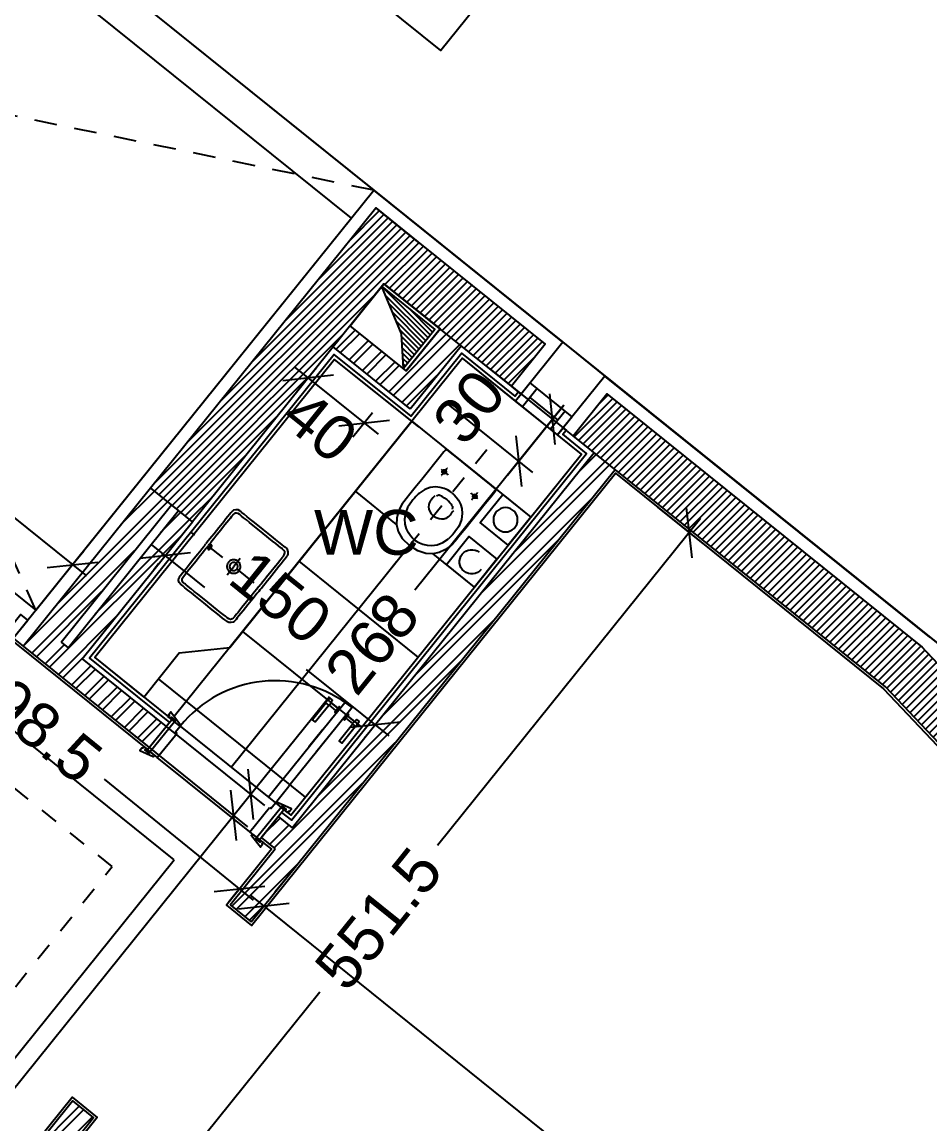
# Model space of a CAD drawing. Extents: x -1.7 to 46.3, y -159.8 to -77.2.
# Drawn here: x 28.81 to 33.86, y -98.04 to -91.91 of the extents above; entities that cross this region are included whole.
import ezdxf

# ---------------------------------------------------------------- set-up
doc = ezdxf.new("R2010")
doc.units = 0
doc.header["$MEASUREMENT"] = 0
doc.header["$PDMODE"] = 35
doc.header["$PDSIZE"] = 0.3
for name, pattern in [('9-48-Xref plan$0$HIDDEN2', [0.1875, 0.125, -0.0625]), ('CENTER', [2, 1.25, -0.25, 0.25, -0.25]), ('DASHDOTX2', [50.8, 25.4, -12.7, 0, -12.7]), ('HIDDEN2', [0.1875, 0.125, -0.0625])]:
    doc.linetypes.add(name, pattern=pattern)
doc.layers.get('0').update_dxf_attribs({"linetype": 'CONTINUOUS'})
doc.layers.get('DEFPOINTS').update_dxf_attribs({"linetype": 'CONTINUOUS'})
for name, color, linetype in [('60%', 7, 'CONTINUOUS'), ('9-48-Xref plan$0$A-PROJ1H', 8, '9-48-Xref plan$0$HIDDEN2'), ('9-48-Xref plan$0$A-PROJECTION', 8, 'CONTINUOUS'), ('9-48-Xref plan$0$a-revetement', 1, 'CONTINUOUS'), ('A-ALU', 9, 'CONTINUOUS'), ('A-AREAS', 6, 'CONTINUOUS'), ('A-AXIS-SANITARY', 10, 'DASHDOTX2'), ('a-dim', 3, 'CONTINUOUS'), ('A-DOORS', 1, 'CONTINUOUS'), ('A-FC-HIDDEN', 8, 'HIDDEN2'), ('A-FLOR-PFIX', 61, 'CONTINUOUS'), ('A-HATCH-CONC', 8, 'CONTINUOUS'), ('A-HATCH-WALL', 8, 'CONTINUOUS'), ('A-MECHANICAL', 8, 'CONTINUOUS'), ('A-NOMENCLATURE', 3, 'CONTINUOUS'), ('A-PLASTER', 8, 'CONTINUOUS'), ('A-PROJ-TIL-BATH', 8, 'CONTINUOUS'), ('A-PROJECTION', 9, 'CONTINUOUS'), ('a-revetement', 1, 'CONTINUOUS'), ('A-SANIT', 95, 'CONTINUOUS'), ('A-SECT-TILE', 12, 'CONTINUOUS'), ('a-shaft', 251, 'CONTINUOUS'), ('A-TILES', 137, 'CONTINUOUS'), ('A-WALL', 4, 'CONTINUOUS'), ('Parcelle$0$N-PLOT', 5, 'CONTINUOUS'), ('S-2ND-3RD-4-5-6TH$0$A-SHAFT 2-3-4-5-6', 8, 'CONTINUOUS'), ('S-2ND-3RD-4-5-6TH$0$A-STR 2-3-4-5-6', 2, 'CONTINUOUS'), ('S-2ND-3RD-4-5-6TH$0$RM-P-CLMNS-C-CONTOUR', 6, 'CONTINUOUS')]:
    doc.layers.add(name, color=color, linetype=linetype)
doc.styles.add('A100-STEXT', font='ARIAL.TTF', dxfattribs={"height": 0.25})
doc.dimstyles.new('A100-DIM', dxfattribs={"dimtxt": 0.25, "dimasz": 0.2, "dimexe": 0.1, "dimexo": 0.3, "dimgap": 0.1, "dimtad": 1, "dimlfac": 100, "dimrnd": 0.5, "dimdsep": 46, "dimtxsty": 'A100-STEXT', "dimblk1": 'OBLIQUE', "dimblk2": 'OBLIQUE', "dimsah": 1, "dimcen": -0.05, "dimdle": 0.1, "dimclrd": 15, "dimclre": 15, "dimclrt": 256, "dimadec": 0, "dimazin": 0, "dimtfac": 0.28, "dimtix": 1, "dimtmove": 2, "dimatfit": 3, "dimldrblk": 'OBLIQUE', "dimfxl": 0, "dimtolj": 1, "dimarcsym": 0})
doc.dimstyles.new('dim-law', dxfattribs={"dimtxt": 0.25, "dimasz": 0.2, "dimexe": 0.1, "dimexo": 0.3, "dimgap": 0.1, "dimtad": 1, "dimlfac": 100, "dimdsep": 46, "dimtxsty": 'A100-STEXT', "dimblk1": 'OBLIQUE', "dimblk2": 'OBLIQUE', "dimsah": 1, "dimcen": -0.05, "dimdle": 0.1, "dimclrd": 15, "dimclre": 15, "dimclrt": 256, "dimadec": 0, "dimazin": 0, "dimtfac": 0.28, "dimtix": 1, "dimtmove": 2, "dimatfit": 3, "dimldrblk": 'OBLIQUE', "dimfxl": 0, "dimtolj": 1, "dimarcsym": 0})
pattern_1 = [(45, (8e-11, -138.735676), (-0.022097087, 0.022097087), [])]
pattern_2 = [(45, (-4e-09, -138.73489), (-0.06629126, 0.06629126), []), (45, (0.04419, -138.73489), (-0.06629126, 0.06629126), [])]

# ---------------------------------------------------------------- blocks, each defined once
blk = doc.blocks.new('_OBLIQUE')
at = {"color": 0, "linetype": 'ByBlock'}
blk.add_line((-0.5, -0.5), (0.5, 0.5), dxfattribs=at)
blk = doc.blocks.new('*D133')
at = {"layer": 'a-dim', "color": 15, "lineweight": -2}
for p, q in [((32.3457, -94.605), (32.6002, -94.8097)), ((32.585, -94.6691), (31.1218, -96.4885)), ((29.0034, -99.1226), (30.4666, -97.3033)), ((28.9713, -98.9685), (29.144, -99.1074))]:
    blk.add_line(p, q, dxfattribs=at)
at = {"layer": 'DEFPOINTS', "color": 0}
for p in [(32.1119, -94.417), (28.7375, -98.7805), (29.0661, -99.0447)]:
    blk.add_point(p, dxfattribs=at)
at = {"layer": 'a-dim', "color": 15, "lineweight": -2, "xscale": 0.2, "yscale": 0.2, "zscale": 0.2}
for p, rotation in [((32.5223, -94.7471), 51.19370936682564), ((29.0661, -99.0447), 231.1937093668257)]:
    blk.add_blockref('_OBLIQUE', p, dxfattribs=dict(at, rotation=rotation))
at = {"layer": 'a-dim', "insert": (30.7942, -96.8959), "char_height": 0.25, "attachment_point": 5, "rotation": 51.19371, "style": 'A100-STEXT'}
blk.add_mtext('\\A1;551.5', dxfattribs=at)
blk = doc.blocks.new('*D134')
at = {"layer": 'a-dim', "color": 15, "lineweight": -2}
for p, q in [((29.4009, -95.8492), (30.0654, -96.3836)), ((27.1987, -99.7886), (30.0501, -96.243)), ((27.2593, -99.7091), (27.1834, -99.648))]:
    blk.add_line(p, q, dxfattribs=at)
at = {"layer": 'DEFPOINTS', "color": 0}
for p in [(29.1672, -95.6612), (29.9874, -96.3209), (27.4931, -99.8971)]:
    blk.add_point(p, dxfattribs=at)
at = {"layer": 'a-dim', "color": 15, "lineweight": -2, "xscale": 0.2, "yscale": 0.2, "zscale": 0.2}
for p, rotation in [((29.9874, -96.3209), 51.19370936703881), ((27.2613, -99.7107), 231.1937093670388)]:
    blk.add_blockref('_OBLIQUE', p, dxfattribs=dict(at, rotation=rotation))
at = {"layer": 'a-dim', "insert": (28.4469, -97.8731), "char_height": 0.25, "attachment_point": 5, "rotation": 51.19371, "style": 'A100-STEXT'}
blk.add_mtext('\\A1;435', dxfattribs=at)
blk = doc.blocks.new('*D135')
at = {"layer": 'a-dim', "color": 15, "lineweight": -2}
for p, q in [((31.4862, -93.8946), (31.8389, -94.1782)), ((31.8236, -94.0376), (30.9949, -95.0682)), ((30.0188, -96.2819), (30.5204, -95.6582)), ((29.6118, -95.8263), (30.1594, -96.2667))]:
    blk.add_line(p, q, dxfattribs=at)
at = {"layer": 'DEFPOINTS', "color": 0}
for p in [(31.2524, -93.7066), (31.761, -94.1156), (29.3781, -95.6383)]:
    blk.add_point(p, dxfattribs=at)
at = {"layer": 'a-dim', "color": 15, "lineweight": -2, "xscale": 0.2, "yscale": 0.2, "zscale": 0.2}
for p, rotation in [((31.761, -94.1156), 51.19370936703881), ((30.0814, -96.204), 231.1937093670388)]:
    blk.add_blockref('_OBLIQUE', p, dxfattribs=dict(at, rotation=rotation))
at = {"layer": 'a-dim', "insert": (30.7576, -95.3632), "char_height": 0.25, "attachment_point": 5, "rotation": 51.19371, "style": 'A100-STEXT'}
blk.add_mtext('\\A1;268', dxfattribs=at)
blk = doc.blocks.new('*D136')
at = {"layer": 'a-dim', "color": 15, "lineweight": -2}
for p, q in [((31.4122, -93.835), (31.8389, -94.1782)), ((31.1813, -94.0343), (31.6509, -94.412)), ((31.5103, -94.4273), (31.8236, -94.0376))]:
    blk.add_line(p, q, dxfattribs=at)
at = {"layer": 'DEFPOINTS', "color": 0}
for p in [(31.1784, -93.647), (30.9475, -93.8463), (31.761, -94.1156)]:
    blk.add_point(p, dxfattribs=at)
at = {"layer": 'a-dim', "color": 15, "lineweight": -2, "xscale": 0.2, "yscale": 0.2, "zscale": 0.2}
for p, rotation in [((31.761, -94.1156), 51.19370936703881), ((31.573, -94.3493), 231.1937093670388)]:
    blk.add_blockref('_OBLIQUE', p, dxfattribs=dict(at, rotation=rotation))
at = {"layer": 'a-dim', "insert": (31.2977, -94.047), "char_height": 0.25, "attachment_point": 5, "rotation": 51.19371, "style": 'A100-STEXT'}
blk.add_mtext('\\A1;30', dxfattribs=at)
blk = doc.blocks.new('*D137')
at = {"layer": 'a-dim', "color": 15, "lineweight": -2}
for p, q in [((29.5287, -94.8127), (29.8262, -95.052)), ((29.5704, -94.9204), (29.544, -94.9533)), ((30.8535, -95.8781), (30.3935, -95.5082)), ((30.7393, -95.8605), (30.7129, -95.8934))]:
    blk.add_line(p, q, dxfattribs=at)
at = {"layer": 'DEFPOINTS', "color": 0}
for p in [(29.7584, -94.6866), (30.9273, -95.6267), (30.7755, -95.8154)]:
    blk.add_point(p, dxfattribs=at)
at = {"layer": 'a-dim', "color": 15, "lineweight": -2, "xscale": 0.2, "yscale": 0.2, "zscale": 0.2}
for p, rotation in [((29.6066, -94.8754), 141.1937093668254), ((30.7755, -95.8154), 321.1937093668254)]:
    blk.add_blockref('_OBLIQUE', p, dxfattribs=dict(at, rotation=rotation))
at = {"layer": 'a-dim', "insert": (30.2492, -95.1068), "char_height": 0.25, "attachment_point": 5, "rotation": 321.19371, "style": 'A100-STEXT'}
blk.add_mtext('\\A1;150', dxfattribs=at)
blk = doc.blocks.new('*D138')
at = {"layer": 'a-dim', "color": 15, "lineweight": -2}
for p, q in [((30.3241, -93.8237), (30.7917, -94.1997)), ((30.4478, -93.8294), (30.3394, -93.9643)), ((30.7595, -94.0801), (30.6511, -94.2149))]:
    blk.add_line(p, q, dxfattribs=at)
at = {"layer": 'DEFPOINTS', "color": 0}
for p in [(30.6358, -93.5957), (30.9475, -93.8463), (30.7137, -94.137)]:
    blk.add_point(p, dxfattribs=at)
at = {"layer": 'a-dim', "color": 15, "lineweight": -2, "xscale": 0.2, "yscale": 0.2, "zscale": 0.2}
for p, rotation in [((30.402, -93.8863), 141.1937093677504), ((30.7137, -94.137), 321.1937093677503)]:
    blk.add_blockref('_OBLIQUE', p, dxfattribs=dict(at, rotation=rotation))
at = {"layer": 'a-dim', "insert": (30.4694, -94.1567), "char_height": 0.25, "attachment_point": 5, "rotation": 321.19371, "style": 'A100-STEXT'}
blk.add_mtext('\\A1;40', dxfattribs=at)
blk = doc.blocks.new('*D140')
at = {"layer": 'a-dim', "color": 15, "lineweight": -2}
for p, q in [((27.6252, -94.7838), (28.4539, -95.4571)), ((27.6922, -94.86), (27.6398, -94.9245)), ((30.0972, -96.7923), (29.2686, -96.1191)), ((30.0089, -96.7424), (29.9565, -96.8069))]:
    blk.add_line(p, q, dxfattribs=at)
at = {"layer": 'DEFPOINTS', "color": 0}
for p in [(27.8814, -94.6272), (30.1981, -96.5095), (30.0196, -96.7292)]:
    blk.add_point(p, dxfattribs=at)
at = {"layer": 'a-dim', "color": 15, "lineweight": -2, "xscale": 0.2, "yscale": 0.2, "zscale": 0.2}
for p, rotation in [((27.7029, -94.8469), 140.9057933027723), ((30.0196, -96.7292), 320.9057933027723)]:
    blk.add_blockref('_OBLIQUE', p, dxfattribs=dict(at, rotation=rotation))
at = {"layer": 'a-dim', "insert": (28.8612, -95.7881), "char_height": 0.25, "attachment_point": 5, "rotation": 320.90579, "style": 'A100-STEXT'}
blk.add_mtext('\\A1;298.5', dxfattribs=at)
blk = doc.blocks.new('*D141')
at = {"layer": 'a-dim', "color": 15, "lineweight": -2}
for p, q in [((30.2734, -96.6792), (30.2176, -96.7486)), ((30.077, -96.7639), (38.61, -103.6261)), ((39.2146, -102.7147), (38.4694, -103.6414))]:
    blk.add_line(p, q, dxfattribs=at)
at = {"layer": 'DEFPOINTS', "color": 0}
for p in [(30.0854, -96.913), (39.4026, -102.481), (38.532, -103.5635)]:
    blk.add_point(p, dxfattribs=at)
at = {"layer": 'a-dim', "color": 15, "lineweight": -2, "xscale": 0.2, "yscale": 0.2, "zscale": 0.2}
for p, rotation in [((30.1549, -96.8266), 141.1937093730639), ((38.532, -103.5635), 321.1937093730639)]:
    blk.add_blockref('_OBLIQUE', p, dxfattribs=dict(at, rotation=rotation))
at = {"layer": 'a-dim', "insert": (34.4861, -100.0176), "char_height": 0.25, "attachment_point": 5, "rotation": 321.19371, "style": 'A100-STEXT'}
blk.add_mtext('\\A1;1075', dxfattribs=at)
blk = doc.blocks.new('A$C3DEF75EA')
at = {"layer": 'A-DOORS'}
for p, q in [((-0.11, 0.68), (-0.06, 0.68)), ((-0.11, 0.56), (-0.11, 0.68)), ((-0.06, 0.68), (-0.06, 0.56)), ((-0.167, 0.63), (-0.193, 0.63)), ((-0.193, 0.625), (-0.193, 0.63)), ((-0.193, 0.61), (-0.193, 0.615)), ((-0.19, 0.63), (-0.19, 0.6445)), ((-0.1705, 0.645), (-0.1895, 0.645)), ((-0.17, 0.63), (-0.17, 0.6445)), ((-0.167, 0.6275), (-0.167, 0.63)), ((-0.12, 0.6275), (-0.167, 0.6275)), ((-0.12, 0.602), (-0.12, 0.638)), ((-0.11, 0.64), (-0.118, 0.64)), ((-0.11, 0.6), (-0.11, 0.64)), ((-0.06, 0.64), (-0.052, 0.64)), ((-0.06, 0.6), (-0.06, 0.64)), ((-0.05, 0.602), (-0.05, 0.638)), ((-0.05, 0.6275), (-0.003, 0.6275)), ((-0.003, 0.63), (0.023, 0.63)), ((-0.003, 0.6275), (-0.003, 0.63)), ((0, 0.63), (0, 0.6445)), ((0.0005, 0.645), (0.0195, 0.645)), ((0.02, 0.63), (0.02, 0.6445)), ((0.023, 0.625), (0.023, 0.63)), ((0.023, 0.61), (0.023, 0.615)), ((-0.167, 0.61), (-0.193, 0.61)), ((-0.19, 0.4905), (-0.19, 0.61)), ((-0.17, 0.4905), (-0.17, 0.61)), ((-0.167, 0.61), (-0.167, 0.6125)), ((-0.12, 0.6125), (-0.167, 0.6125)), ((-0.11, 0.6), (-0.118, 0.6)), ((-0.11, 0.12), (-0.11, 0.56)), ((-0.06, 0.6), (-0.052, 0.6)), ((-0.06, 0.56), (-0.06, 0.12)), ((-0.05, 0.6125), (-0.003, 0.6125)), ((-0.003, 0.61), (-0.003, 0.6125)), ((-0.003, 0.61), (0.023, 0.61)), ((0, 0.4905), (0, 0.61)), ((0.02, 0.4905), (0.02, 0.61)), ((-0.1705, 0.49), (-0.1895, 0.49)), ((-0.11, 0.483), (-0.11, 0.36)), ((-0.06, 0.483), (-0.06, 0.36)), ((0.0005, 0.49), (0.0195, 0.49)), ((-0.11, 0.12), (-0.11, 0)), ((-0.06, 0), (-0.06, 0.12)), ((-0.809, 0), (-0.781, 0.009)), ((-0.809, 0.009), (-0.781, 0)), ((0.009, 0), (-0.019, 0.009)), ((0.009, 0.009), (-0.019, 0)), ((-0.11, 0), (-0.06, 0)), ((-0.809, -0.215), (-0.781, -0.224)), ((-0.809, -0.224), (-0.781, -0.215)), ((0.009, -0.215), (-0.019, -0.224)), ((0.009, -0.224), (-0.019, -0.215))]:
    blk.add_line(p, q, dxfattribs=at)
at = {"layer": 'A-DOORS', "color": 8}
for p, q in [((-0.74, 0), (-0.06, 0)), ((-0.07, -0.215), (-0.73, -0.215))]:
    blk.add_line(p, q, dxfattribs=at)
at = {"layer": 'A-DOORS'}
for points in [[(-0.81, 0), (-0.825, 0), (-0.825, 0.01), (-0.83, 0.01), (-0.83, 0.03), (-0.7518, 0.0104, -0.381769), (-0.75, 0.0084), (-0.75, 0), (-0.78, 0), (-0.78, 0.01), (-0.81, 0.01), (-0.81, 0)], [(0.01, 0), (0.025, 0), (0.025, 0.01), (0.03, 0.01), (0.03, 0.03), (-0.0482, 0.0104, 0.381769), (-0.05, 0.0084), (-0.05, 0), (-0.02, 0), (-0.02, 0.01), (0.01, 0.01), (0.01, 0)], [(-0.81, -0.215), (-0.825, -0.215), (-0.825, -0.225), (-0.83, -0.225), (-0.83, -0.245), (-0.7518, -0.2254, 0.381769), (-0.75, -0.2234), (-0.75, -0.215), (-0.78, -0.215), (-0.78, -0.225), (-0.81, -0.225), (-0.81, -0.215)], [(0.01, -0.215), (0.025, -0.215), (0.025, -0.225), (0.03, -0.225), (0.03, -0.245), (-0.0482, -0.2254, -0.381769), (-0.05, -0.2234), (-0.05, -0.215), (-0.02, -0.215), (-0.02, -0.225), (0.01, -0.225), (0.01, -0.215)]]:
    blk.add_lwpolyline(points, format="xyb", dxfattribs=at)
for points in [[(-0.809, 0), (-0.781, 0), (-0.781, 0.009), (-0.809, 0.009)], [(0.009, 0), (-0.019, 0), (-0.019, 0.009), (0.009, 0.009)], [(-0.809, -0.215), (-0.781, -0.215), (-0.781, -0.224), (-0.809, -0.224)], [(0.009, -0.215), (-0.019, -0.215), (-0.019, -0.224), (0.009, -0.224)]]:
    blk.add_lwpolyline(points, close=True, dxfattribs=at)
for points in [[(-0.8, -0.215), (-0.8, 0), (-0.78, 0), (-0.78, -0.215), (-0.8, -0.215)], [(-0.73, -0.04), (-0.74, -0.04), (-0.74, 0), (-0.78, 0)], [(-0.78, 0), (-0.78, -0.215), (-0.73, -0.215), (-0.73, -0.04)], [(0, -0.215), (0, 0), (-0.02, 0), (-0.02, -0.215), (0, -0.215)], [(-0.07, -0.04), (-0.06, -0.04), (-0.06, 0), (-0.02, 0)], [(-0.02, 0), (-0.02, -0.215), (-0.07, -0.215), (-0.07, -0.04)]]:
    blk.add_lwpolyline(points, dxfattribs=at)
blk.add_arc((-0.0597, -0.0003), 0.6803, 90.02544, 179.97456, dxfattribs=at)
for centre, major_axis, start_param, end_param in [((-0.2006, 0.62), (0.00642, 0.00642), 4.914874, 6.080701), ((-0.1895, 0.6445), (-0.000354, 0.000354), -0.785398, 0.785398), ((-0.1705, 0.6445), (0.000354, 0.000354), 5.497787, 7.068583), ((-0.149, 0.62), (0.0138, 0.0138), 1.961403, 2.750986), ((-0.118, 0.638), (-0.00141, 0.00141), -0.785398, 0.785398), ((-0.052, 0.638), (0.00141, 0.00141), 5.497787, 7.068583), ((-0.021, 0.62), (0.0138, 0.0138), 5.102996, 5.892578), ((0.0005, 0.6445), (-0.000354, 0.000354), -0.785398, 0.785398), ((0.0195, 0.6445), (0.000354, 0.000354), 5.497787, 7.068583), ((0.0306, 0.62), (0.00642, 0.00642), 1.773281, 2.939108), ((-0.118, 0.602), (0.00141, 0.00141), 2.356194, 3.926991), ((-0.052, 0.602), (-0.00141, 0.00141), 2.356194, 3.926991), ((-0.1895, 0.4905), (0.000354, 0.000354), 2.356194, 3.926991), ((-0.1705, 0.4905), (-0.000354, 0.000354), 2.356194, 3.926991), ((0.0005, 0.4905), (0.000354, 0.000354), 2.356194, 3.926991), ((0.0195, 0.4905), (-0.000354, 0.000354), 2.356194, 3.926991)]:
    blk.add_ellipse(centre, major_axis=major_axis, ratio=1, start_param=start_param, end_param=end_param, dxfattribs=at)
blk = doc.blocks.new('A$C4412624D')
for points in [[(-363.316505, 205.931824, 0), (-369.377186, 205.812927, 0), (-385.619804, 204.401184, 0), (-409.135235, 200.113983, 0), (-437.014357, 191.368836, 0), (-466.348038, 176.583069, 0), (-494.227158, 154.174194, 0), (-517.742592, 122.559601, 0), (-533.985207, 80.156738, 0), (-540.045876, 25.382996, 0)], [(-7.305237, 205.931824, 0), (-19.51413, 205.931824, 0), (-52.233948, 205.931824, 0), (-99.604431, 205.931824, 0), (-155.76532, 205.931824, 0), (-214.856354, 205.931793, 0), (-271.017242, 205.931793, 0), (-318.387726, 205.931793, 0), (-351.107536, 205.931763, 0), (-363.316406, 205.931763, 0)], [(-7.305237, 205.931824, 0), (-7.054718, 205.891724, 0), (-6.383331, 205.746399, 0), (-5.411285, 205.458283, 0), (-4.258881, 204.989777, 0), (-3.046356, 204.303314, 0), (-1.893951, 203.361298, 0), (-0.921936, 202.126221, 0), (-0.250519, 200.560455, 0), (0, 198.626465, 0)], [(-0.000031, 198.626618, 0), (-0.000031, 186.942688, 0), (-0.000031, 155.629791, 0), (-0.000031, 110.296204, 0), (-0.000031, 56.550171, 0), (0, 0, 0), (0, -53.746025, 0), (0, -99.079628, 0), (0.000031, -130.392528, 0), (0.000031, -142.076446, 0)], [(-497.934326, 27.701111, 0), (-497.803253, 31.697464, 0), (-496.723526, 42.562134, 0), (-493.665352, 58.608521, 0), (-487.598946, 78.150055, 0), (-477.494526, 99.500153, 0), (-462.322313, 120.972229, 0), (-441.052518, 140.879669, 0), (-412.655359, 157.53595, 0), (-376.101051, 169.254425, 0)], [(-283.871368, 169.254578, 0), (-285.531082, 169.495087, 0), (-290.24971, 170.096344, 0), (-297.636414, 170.87796, 0), (-307.300392, 171.659577, 0), (-318.850838, 172.260834, 0), (-331.896935, 172.501343, 0), (-346.047874, 172.200714, 0), (-360.912849, 171.17862, 0), (-376.101044, 169.254608, 0)], [(-167.899292, 27.713638, 0), (-167.94632, 31.783478, 0), (-168.779755, 42.831787, 0), (-171.43811, 59.116745, 0), (-176.960022, 78.896546, 0), (-186.383972, 100.429382, 0), (-200.748535, 121.973389, 0), (-221.092255, 141.786835, 0), (-248.453674, 158.127808, 0), (-283.871368, 169.254547, 0)], [(-128.633087, 134.554077, 0), (-126.879395, 134.554077, 0), (-122.179504, 134.554077, 0), (-115.375183, 134.554077, 0), (-107.308197, 134.554077, 0), (-98.820343, 134.554108, 0), (-90.753357, 134.554108, 0), (-83.949036, 134.554108, 0), (-79.249146, 134.554138, 0), (-77.495453, 134.554138, 0)], [(-93.019531, 135.467438, 0), (-93.196075, 137.437134, 0), (-93.705109, 139.291046, 0), (-94.515656, 140.998169, 0), (-95.596771, 142.527588, 0), (-96.917511, 143.848328, 0), (-98.446899, 144.929444, 0), (-100.154022, 145.740021, 0), (-102.007935, 146.249054, 0), (-103.977631, 146.425629, 0), (-103.977631, 146.425537, 0), (-105.947327, 146.248993, 0), (-107.801239, 145.73996, 0), (-109.508362, 144.929413, 0), (-111.03775, 143.848328, 0), (-112.358459, 142.527588, 0), (-113.439575, 140.99823, 0), (-114.250092, 139.291107, 0), (-114.759094, 137.437256, 0), (-114.935638, 135.46759, 0), (-114.93573, 135.467438, 0), (-114.759186, 133.497742, 0), (-114.250153, 131.643829, 0), (-113.439606, 129.936707, 0), (-112.35849, 128.407288, 0), (-111.03775, 127.086548, 0), (-109.508362, 126.005432, 0), (-107.801239, 125.194855, 0), (-105.947327, 124.685822, 0), (-103.977631, 124.509247, 0), (-103.977631, 124.509339, 0), (-102.007935, 124.685883, 0), (-100.154022, 125.194916, 0), (-98.446899, 126.005463, 0), (-96.917511, 127.086548, 0), (-95.596802, 128.407288, 0), (-94.515686, 129.936646, 0), (-93.70517, 131.643768, 0), (-93.196167, 133.49762, 0), (-93.019623, 135.467285, 0)], [(-103.977631, 156.470307, 0), (-103.977631, 154.841889, 0), (-103.977631, 150.477722, 0), (-103.977631, 144.159454, 0), (-103.977631, 136.668732, 0), (-103.977661, 128.787171, 0), (-103.977661, 121.296448, 0), (-103.977661, 114.97818, 0), (-103.977692, 110.614014, 0), (-103.977692, 108.985626, 0)], [(-239.127029, 93.496338, 0), (-244.453003, 93.570557, 0), (-249.945557, 93.674713, 0), (-255.392944, 93.798554, 0), (-260.583328, 93.931671, 0), (-265.304947, 94.063751, 0), (-269.345993, 94.184479, 0), (-272.494675, 94.283508, 0), (-274.5392, 94.350495, 0), (-275.267776, 94.375122, 0), (-275.267746, 94.375122, 0), (-277.177994, 94.160919, 0), (-282.297455, 93.202637, 0), (-289.709213, 91.026795, 0), (-298.496338, 87.159912, 0), (-307.741928, 81.128479, 0), (-316.529068, 72.45903, 0), (-323.940826, 60.67807, 0), (-329.060295, 45.312103, 0), (-330.970551, 25.887634, 0)], [(-222.988953, 73.828949, 0), (-223.338638, 74.133179, 0), (-224.304276, 74.948532, 0), (-225.760712, 76.128952, 0), (-227.582809, 77.528443, 0), (-229.645447, 79.000946, 0), (-231.823486, 80.400421, 0), (-233.99176, 81.580872, 0), (-236.025146, 82.39621, 0), (-237.798523, 82.70047, 0)], [(-222.988953, 73.828949, 0), (-222.415253, 72.286972, 0), (-220.969742, 67.851441, 0), (-219.065781, 60.807938, 0), (-217.11673, 51.442078, 0), (-215.53595, 40.039414, 0), (-214.736816, 26.885574, 0), (-215.132675, 12.266113, 0), (-217.136887, -3.533356, 0), (-221.162842, -20.227234, 0)], [(-363.316505, -149.381658, 0), (-369.377186, -149.461094, 0), (-385.619804, -148.580885, 0), (-409.135235, -145.063267, 0), (-437.014357, -137.230472, 0), (-466.348038, -123.404728, 0), (-494.227158, -101.908272, 0), (-517.742592, -71.063339, 0), (-533.985207, -29.192154, 0), (-540.045876, 25.383057, 0)], [(-497.934326, 27.701111, 0), (-497.877174, 23.658875, 0), (-496.982231, 12.679642, 0), (-494.164284, -3.515335, 0), (-488.338104, -23.204819, 0), (-478.41848, -44.667587, 0), (-463.320183, -66.182388, 0), (-441.957998, -86.028, 0), (-413.246702, -102.483177, 0), (-376.101074, -113.826691, 0)], [(-239.127029, -38.068466, 0), (-244.453003, -38.14267, 0), (-249.945557, -38.246841, 0), (-255.392944, -38.370651, 0), (-260.583328, -38.503769, 0), (-265.304947, -38.635849, 0), (-269.345993, -38.756561, 0), (-272.494675, -38.855591, 0), (-274.5392, -38.922577, 0), (-275.267776, -38.947189, 0), (-275.267746, -38.947235, 0), (-277.177994, -38.733047, 0), (-282.297455, -37.774811, 0), (-289.709213, -35.599045, 0), (-298.496338, -31.732208, 0), (-307.741928, -25.700821, 0), (-316.529068, -17.031387, 0), (-323.940826, -5.250381, 0), (-329.060295, 10.115692, 0), (-330.970551, 29.540344, 0)], [(-167.899292, 27.713638, 0), (-167.835449, 23.744888, 0), (-168.391693, 12.949295, 0), (-170.689728, -3.00711, 0), (-175.851273, -22.458359, 0), (-184.998032, -43.738403, 0), (-199.251709, -65.181274, 0), (-219.733994, -85.120949, 0), (-247.56662, -101.891426, 0), (-283.871277, -113.826691, 0)], [(-221.162796, -20.227218, 0), (-221.512482, -20.531448, 0), (-222.478119, -21.346786, 0), (-223.934555, -22.527222, 0), (-225.756668, -23.926681, 0), (-227.819305, -25.39917, 0), (-229.99733, -26.79863, 0), (-232.165619, -27.97905, 0), (-234.19902, -28.794388, 0), (-235.972382, -29.098617, 0)], [(-103.977631, -101.042419, 0), (-103.977631, -99.414001, 0), (-103.977631, -95.049827, 0), (-103.977631, -88.731552, 0), (-103.977631, -81.240814, 0), (-103.977661, -73.359253, 0), (-103.977661, -65.868515, 0), (-103.977661, -59.550239, 0), (-103.977692, -55.186066, 0), (-103.977692, -53.557648, 0)], [(-283.871368, -113.826683, 0), (-285.531082, -114.067184, 0), (-290.24971, -114.668434, 0), (-297.636414, -115.450065, 0), (-307.300392, -116.231693, 0), (-318.850838, -116.832943, 0), (-331.896935, -117.073444, 0), (-346.047874, -116.772819, 0), (-360.912849, -115.750694, 0), (-376.101044, -113.826691, 0)], [(-128.633087, -79.126785, 0), (-126.879395, -79.126785, 0), (-122.179504, -79.126785, 0), (-115.375183, -79.126785, 0), (-107.308197, -79.126793, 0), (-98.820343, -79.126793, 0), (-90.753357, -79.1268, 0), (-83.949036, -79.1268, 0), (-79.249146, -79.126808, 0), (-77.495453, -79.126816, 0)], [(-93.019531, -80.039558, 0), (-93.196075, -78.069855, 0), (-93.705109, -76.215965, 0), (-94.515656, -74.508842, 0), (-95.596771, -72.979439, 0), (-96.917511, -71.658707, 0), (-98.446899, -70.577591, 0), (-100.154022, -69.767044, 0), (-102.007935, -69.258026, 0), (-103.977631, -69.081474, 0), (-103.977631, -69.081459, 0), (-105.947327, -69.258011, 0), (-107.801239, -69.767036, 0), (-109.508362, -70.577583, 0), (-111.03775, -71.658699, 0), (-112.358459, -72.979431, 0), (-113.439575, -74.508835, 0), (-114.250092, -76.21595, 0), (-114.759094, -78.069839, 0), (-114.935638, -80.039543, 0), (-114.93573, -80.039558, 0), (-114.759186, -82.009262, 0), (-114.250153, -83.863159, 0), (-113.439606, -85.570282, 0), (-112.35849, -87.099686, 0), (-111.03775, -88.420425, 0), (-109.508362, -89.501541, 0), (-107.801239, -90.312088, 0), (-105.947327, -90.821113, 0), (-103.977631, -90.997673, 0), (-103.977631, -90.997658, 0), (-102.007935, -90.821106, 0), (-100.154022, -90.31208, 0), (-98.446899, -89.501533, 0), (-96.917511, -88.420418, 0), (-95.596802, -87.099678, 0), (-94.515686, -85.570274, 0), (-93.70517, -83.863144, 0), (-93.196167, -82.009254, 0), (-93.019623, -80.039543, 0)], [(-7.305237, -149.381658, 0), (-19.51413, -149.381658, 0), (-52.233948, -149.381658, 0), (-99.604431, -149.381658, 0), (-155.76532, -149.381658, 0), (-214.856354, -149.38166, 0), (-271.017242, -149.38166, 0), (-318.387726, -149.38166, 0), (-351.107536, -149.381662, 0), (-363.316406, -149.381662, 0)], [(-7.305237, -149.381658, 0), (-7.054718, -149.341568, 0), (-6.383331, -149.196247, 0), (-5.411285, -148.908123, 0), (-4.258881, -148.439623, 0), (-3.046356, -147.753174, 0), (-1.893951, -146.811207, 0), (-0.921936, -145.576141, 0), (-0.250519, -144.010414, 0), (0, -142.076446, 0)]]:
    blk.add_polyline3d(points)
at = {"layer": 'A-AXIS-SANITARY', "linetype": 'CENTER', "ltscale": 0.1}
blk.add_line((136.288241, 26.88557), (-721.794139, 26.885582), dxfattribs=at)
blk = doc.blocks.new('A$C6D442EC4')
at = {"layer": 'A-AXIS-SANITARY', "linetype": 'CENTER', "ltscale": 0.1}
blk.add_line((-0.0027, 0.3461), (-0.0027, -0.0992), dxfattribs=at)
at = {"layer": 'A-FLOR-PFIX', "ltscale": 0.5}
for points in [[(-0.0025, 0.3948), (-0.0051, 0.3948), (-0.0125, 0.3948), (-0.0239, 0.3948), (-0.0388, 0.3948), (-0.0564, 0.3948), (-0.076, 0.3948), (-0.1187, 0.3948), (-0.1614, 0.3948), (-0.181, 0.3948), (-0.1986, 0.3948), (-0.2135, 0.3948), (-0.225, 0.3948), (-0.2323, 0.3948), (-0.235, 0.3948), (-0.2405, 0.394), (-0.246, 0.3919), (-0.2556, 0.3842), (-0.2625, 0.3736), (-0.2651, 0.362), (-0.2651, 0.361), (-0.2651, 0.3583), (-0.2651, 0.3538), (-0.2651, 0.3478), (-0.2651, 0.3316), (-0.2651, 0.3105), (-0.2651, 0.2855), (-0.2651, 0.2577), (-0.2651, 0.1972), (-0.2651, 0.1367), (-0.2651, 0.1088), (-0.2651, 0.0839), (-0.2651, 0.0628), (-0.2651, 0.0466), (-0.2651, 0.0405), (-0.2651, 0.0361), (-0.2651, 0.0333), (-0.2651, 0.0324), (-0.2626, 0.0199), (-0.2557, 0.0096), (-0.2448, 0.0026), (-0.2379, 0.0007), (-0.2303, 0), (-0.2278, 0), (-0.2205, 0), (-0.2093, 0), (-0.1947, 0), (-0.1775, 0), (-0.1582, 0), (-0.1164, 0), (-0.0746, 0), (-0.0553, 0), (-0.0381, 0), (-0.0235, 0), (-0.0123, 0), (-0.005, 0), (-0.0025, 0)], [(-0.0025, 0.3784), (-0.0049, 0.3784), (-0.0118, 0.3784), (-0.0226, 0.3784), (-0.0366, 0.3784), (-0.0531, 0.3784), (-0.0715, 0.3784), (-0.1116, 0.3784), (-0.1517, 0.3784), (-0.1701, 0.3784), (-0.1867, 0.3784), (-0.2006, 0.3784), (-0.2114, 0.3784), (-0.2183, 0.3784), (-0.2208, 0.3784), (-0.2288, 0.3778), (-0.2351, 0.3761), (-0.2399, 0.3735), (-0.2434, 0.37), (-0.2472, 0.361), (-0.2481, 0.3502), (-0.2481, 0.3493), (-0.2481, 0.3468), (-0.2481, 0.3427), (-0.2481, 0.3371), (-0.2481, 0.322), (-0.2481, 0.3025), (-0.2481, 0.2793), (-0.2481, 0.2535), (-0.2481, 0.1974), (-0.2481, 0.1413), (-0.2481, 0.1155), (-0.2481, 0.0924), (-0.2481, 0.0728), (-0.2481, 0.0577), (-0.2481, 0.0522), (-0.2481, 0.048), (-0.2481, 0.0455), (-0.2481, 0.0446), (-0.2472, 0.0339), (-0.2434, 0.0249), (-0.2399, 0.0214), (-0.2351, 0.0187), (-0.2288, 0.017), (-0.2208, 0.0164), (-0.2183, 0.0164), (-0.2114, 0.0164), (-0.2006, 0.0164), (-0.1867, 0.0164), (-0.1701, 0.0164), (-0.1517, 0.0164), (-0.1116, 0.0164), (-0.0715, 0.0164), (-0.0531, 0.0164), (-0.0366, 0.0164), (-0.0226, 0.0164), (-0.0118, 0.0164), (-0.0049, 0.0164), (-0.0025, 0.0164)], [(-0.0026, 0.3948), (0, 0.3948), (0.0074, 0.3948), (0.0188, 0.3948), (0.0337, 0.3948), (0.0513, 0.3948), (0.0709, 0.3948), (0.1136, 0.3948), (0.1563, 0.3948), (0.176, 0.3948), (0.1936, 0.3948), (0.2084, 0.3948), (0.2199, 0.3948), (0.2273, 0.3948), (0.2299, 0.3948), (0.2355, 0.394), (0.2409, 0.3919), (0.2506, 0.3842), (0.2574, 0.3736), (0.26, 0.362), (0.26, 0.361), (0.26, 0.3583), (0.26, 0.3538), (0.26, 0.3478), (0.26, 0.3316), (0.26, 0.3105), (0.26, 0.2856), (0.26, 0.2578), (0.26, 0.1974), (0.26, 0.137), (0.26, 0.1092), (0.26, 0.0843), (0.26, 0.0632), (0.26, 0.047), (0.26, 0.041), (0.26, 0.0366), (0.26, 0.0338), (0.26, 0.0329), (0.2574, 0.0212), (0.2506, 0.0106), (0.2409, 0.003), (0.2355, 0.0008), (0.2299, 0), (0.2273, 0), (0.2199, 0), (0.2084, 0), (0.1936, 0), (0.176, 0), (0.1563, 0), (0.1136, 0), (0.0709, 0), (0.0513, 0), (0.0337, 0), (0.0188, 0), (0.0074, 0), (0, 0), (-0.0026, 0)], [(-0.0026, 0.3784), (-0.0002, 0.3784), (0.0068, 0.3784), (0.0175, 0.3784), (0.0315, 0.3784), (0.048, 0.3784), (0.0665, 0.3784), (0.1065, 0.3784), (0.1466, 0.3784), (0.1651, 0.3784), (0.1816, 0.3784), (0.1955, 0.3784), (0.2063, 0.3784), (0.2132, 0.3784), (0.2157, 0.3784), (0.2237, 0.3778), (0.23, 0.3761), (0.2348, 0.3735), (0.2383, 0.37), (0.2421, 0.361), (0.243, 0.3502), (0.243, 0.3493), (0.243, 0.3468), (0.243, 0.3427), (0.243, 0.3371), (0.243, 0.322), (0.243, 0.3025), (0.243, 0.2793), (0.243, 0.2535), (0.243, 0.1974), (0.243, 0.1413), (0.243, 0.1155), (0.243, 0.0924), (0.243, 0.0728), (0.243, 0.0577), (0.243, 0.0522), (0.243, 0.048), (0.243, 0.0455), (0.243, 0.0446), (0.2421, 0.0339), (0.2383, 0.0249), (0.2348, 0.0214), (0.23, 0.0187), (0.2237, 0.017), (0.2157, 0.0164), (0.2132, 0.0164), (0.2063, 0.0164), (0.1955, 0.0164), (0.1816, 0.0164), (0.1651, 0.0164), (0.1466, 0.0164), (0.1065, 0.0164), (0.0665, 0.0164), (0.048, 0.0164), (0.0315, 0.0164), (0.0175, 0.0164), (0.0068, 0.0164), (-0.0002, 0.0164), (-0.0026, 0.0164)], [(-0.0408, 0.1997), (-0.0406, 0.2035), (-0.04, 0.2073), (-0.0391, 0.2109), (-0.0378, 0.2144), (-0.0362, 0.2176), (-0.0343, 0.2208), (-0.0322, 0.2237), (-0.0297, 0.2263), (-0.0271, 0.2288), (-0.0242, 0.2309), (-0.021, 0.2328), (-0.0177, 0.2344), (-0.0143, 0.2357), (-0.0107, 0.2366), (-0.0069, 0.2372), (-0.0031, 0.2374), (0.0008, 0.2372), (0.0045, 0.2366), (0.0081, 0.2357), (0.0116, 0.2344), (0.0149, 0.2328), (0.018, 0.2309), (0.0209, 0.2288), (0.0236, 0.2263), (0.026, 0.2237), (0.0282, 0.2208), (0.0301, 0.2176), (0.0317, 0.2144), (0.0329, 0.2109), (0.0339, 0.2073), (0.0344, 0.2035), (0.0346, 0.1997), (0.0344, 0.1958), (0.0339, 0.1921), (0.0329, 0.1885), (0.0317, 0.185), (0.0301, 0.1817), (0.0282, 0.1786), (0.026, 0.1757), (0.0236, 0.173), (0.0209, 0.1706), (0.018, 0.1684), (0.0149, 0.1665), (0.0116, 0.1649), (0.0081, 0.1637), (0.0045, 0.1627), (0.0008, 0.1622), (-0.0031, 0.162), (-0.0069, 0.1622), (-0.0107, 0.1627), (-0.0143, 0.1637), (-0.0177, 0.1649), (-0.021, 0.1665), (-0.0242, 0.1684), (-0.0271, 0.1706), (-0.0297, 0.173), (-0.0322, 0.1757), (-0.0343, 0.1786), (-0.0362, 0.1817), (-0.0378, 0.185), (-0.0391, 0.1885), (-0.04, 0.1921), (-0.0406, 0.1958), (-0.0408, 0.1997), (-0.0408, 0.1997)], [(-0.0257, 0.1997), (-0.0256, 0.202), (-0.0252, 0.2042), (-0.0247, 0.2064), (-0.0239, 0.2085), (-0.023, 0.2105), (-0.0218, 0.2123), (-0.0205, 0.2141), (-0.0191, 0.2157), (-0.0175, 0.2171), (-0.0157, 0.2184), (-0.0139, 0.2196), (-0.0119, 0.2205), (-0.0098, 0.2213), (-0.0076, 0.2218), (-0.0054, 0.2222), (-0.0031, 0.2223), (-0.0008, 0.2222), (0.0015, 0.2218), (0.0037, 0.2213), (0.0057, 0.2205), (0.0077, 0.2196), (0.0096, 0.2184), (0.0113, 0.2171), (0.0129, 0.2157), (0.0144, 0.2141), (0.0157, 0.2123), (0.0168, 0.2105), (0.0178, 0.2085), (0.0185, 0.2064), (0.0191, 0.2042), (0.0194, 0.202), (0.0196, 0.1997), (0.0194, 0.1974), (0.0191, 0.1951), (0.0185, 0.1929), (0.0178, 0.1909), (0.0168, 0.1889), (0.0157, 0.187), (0.0144, 0.1853), (0.0129, 0.1837), (0.0113, 0.1822), (0.0096, 0.1809), (0.0077, 0.1798), (0.0057, 0.1788), (0.0037, 0.1781), (0.0015, 0.1775), (-0.0008, 0.1772), (-0.0031, 0.1771), (-0.0054, 0.1772), (-0.0076, 0.1775), (-0.0098, 0.1781), (-0.0119, 0.1788), (-0.0139, 0.1798), (-0.0157, 0.1809), (-0.0175, 0.1822), (-0.0191, 0.1837), (-0.0205, 0.1853), (-0.0218, 0.187), (-0.023, 0.1889), (-0.0239, 0.1909), (-0.0247, 0.1929), (-0.0252, 0.1951), (-0.0256, 0.1974), (-0.0257, 0.1997), (-0.0257, 0.1997)], [(-0.0176, 0.0295), (-0.0176, 0.0302), (-0.0173, 0.0308), (-0.017, 0.0315), (-0.0165, 0.0321), (-0.0158, 0.0326), (-0.0151, 0.0332), (-0.0142, 0.0337), (-0.0132, 0.0341), (-0.011, 0.0349), (-0.0084, 0.0355), (-0.0056, 0.0359), (-0.0026, 0.036), (0.0004, 0.0359), (0.0033, 0.0355), (0.0058, 0.0349), (0.0081, 0.0341), (0.009, 0.0337), (0.0099, 0.0332), (0.0107, 0.0326), (0.0113, 0.0321), (0.0118, 0.0315), (0.0122, 0.0308), (0.0124, 0.0302), (0.0125, 0.0295), (0.0124, 0.0288), (0.0122, 0.0282), (0.0118, 0.0276), (0.0113, 0.027), (0.0107, 0.0264), (0.0099, 0.0258), (0.009, 0.0253), (0.0081, 0.0249), (0.0058, 0.0241), (0.0033, 0.0235), (0.0004, 0.0231), (-0.0026, 0.023), (-0.0056, 0.0231), (-0.0084, 0.0235), (-0.011, 0.0241), (-0.0132, 0.0249), (-0.0142, 0.0253), (-0.0151, 0.0258), (-0.0158, 0.0264), (-0.0165, 0.027), (-0.017, 0.0276), (-0.0173, 0.0282), (-0.0176, 0.0288), (-0.0176, 0.0295), (-0.0176, 0.0295)]]:
    blk.add_lwpolyline(points, dxfattribs=at)
at = {"layer": 'A-SANIT', "ltscale": 0.5}
for points in [[(-0.0614, 0.1997), (-0.0031, 0.1997)], [(0.0553, 0.1997), (-0.0031, 0.1997)]]:
    blk.add_lwpolyline(points, dxfattribs=at)
blk = doc.blocks.new('A$C3B044ACB')
blk.add_lwpolyline([(-0.1, -0.1), (0.1, -0.1), (0.1, 0.1), (-0.1, 0.1)], close=True)
blk.add_circle((0, 0), 0.0676)
blk = doc.blocks.new('A$C767F1EFC')
blk.add_lwpolyline([(-0.2, -0.2), (0, -0.2), (0, 0), (-0.2, 0)], close=True)
blk.add_arc((-0.1, -0.1), 0.0676, 180, 90)
blk = doc.blocks.new('*D190')
at = {"layer": '60%', "color": 15, "lineweight": -2}
for p, q in [((14.1028, -80.98), (17.1503, -77.1905)), ((17.0097, -77.2058), (45.0024, -99.7176)), ((41.9397, -103.3664), (44.9872, -99.577))]:
    blk.add_line(p, q, dxfattribs=at)
at = {"layer": 'DEFPOINTS', "color": 0}
for p in [(13.9148, -81.2137), (44.9245, -99.6549), (41.7517, -103.6002)]:
    blk.add_point(p, dxfattribs=at)
at = {"layer": '60%', "color": 15, "lineweight": -2, "xscale": 0.2, "yscale": 0.2, "zscale": 0.2}
for p, rotation in [((17.0876, -77.2685), 141.1937093848894), ((44.9245, -99.6549), 321.1937093848894)]:
    blk.add_blockref('_OBLIQUE', p, dxfattribs=dict(at, rotation=rotation))
at = {"layer": '60%', "insert": (31.1488, -88.2842), "char_height": 0.25, "attachment_point": 5, "rotation": 321.19371, "style": 'A100-STEXT'}
blk.add_mtext('\\A1;3572', dxfattribs=at)
blk = doc.blocks.new('*D205')
at = {"layer": 'a-dim', "color": 15, "lineweight": -2}
for p, q in [((24.4469, -91.1907), (29.1693, -94.9884)), ((24.5088, -91.2733), (24.5875, -91.1754)), ((29.0753, -94.9457), (29.154, -94.8478))]:
    blk.add_line(p, q, dxfattribs=at)
at = {"layer": 'DEFPOINTS', "color": 0}
for p in [(24.3208, -91.5071), (29.0913, -94.9258), (28.8873, -95.1795)]:
    blk.add_point(p, dxfattribs=at)
at = {"layer": 'a-dim', "color": 15, "lineweight": -2, "xscale": 0.2, "yscale": 0.2, "zscale": 0.2}
for p, rotation in [((24.5248, -91.2534), 141.1937093685082), ((29.0913, -94.9258), 321.1937093685082)]:
    blk.add_blockref('_OBLIQUE', p, dxfattribs=dict(at, rotation=rotation))
at = {"layer": 'a-dim', "insert": (26.9507, -92.9122), "char_height": 0.25, "attachment_point": 5, "rotation": 321.19371, "style": 'A100-STEXT'}
blk.add_mtext('\\A1;586', dxfattribs=at)

msp = doc.modelspace()

# ---------------------------------------------------------------- hatches: boundary and pattern name
at = {"layer": 'A-HATCH-CONC'}
h = msp.add_hatch(dxfattribs=at)
h.set_pattern_fill('ANSI31', color=256, scale=0.25, style=0)
h.set_pattern_definition(pattern_1)
h.paths.add_polyline_path([(30.8238, -93.36188), (31.13551, -93.61256), (31.53294, -93.93217), (31.72095, -93.69839), (31.01181, -93.1281), (30.77803, -92.9401), (29.52465, -94.49863), (29.75843, -94.68664)])
h = msp.add_hatch(dxfattribs=at)
h.set_pattern_fill('ANSI31', color=256, scale=0.25, style=0)
h.set_pattern_definition(pattern_1)
h.paths.add_polyline_path([(33.81348, -95.38121), (32.06382, -93.97413), (31.87582, -94.20791), (33.61331, -95.60521), (35.10525, -97.18132), (35.29459, -96.94588)])
at = {"layer": 'A-HATCH-WALL'}
h = msp.add_hatch(dxfattribs=at)
h.set_pattern_fill('ANSI32', color=256, scale=0.25, style=0)
h.set_pattern_definition(pattern_2)
h.paths.add_polyline_path([(31.2524, -93.70578), (31.13551, -93.61178), (30.94751, -93.84556), (30.6358, -93.59488), (30.54179, -93.71177), (30.97039, -94.05645)])
h = msp.add_hatch(dxfattribs=at)
h.set_pattern_fill('ANSI32', color=256, scale=0.25, style=0)
h.set_pattern_definition(pattern_2)
h.paths.add_polyline_path([(32.1096, -94.39514), (31.99271, -94.30113), (30.31318, -96.38957), (30.23525, -96.32691), (30.14125, -96.4438), (30.21918, -96.50647), (29.9685, -96.81817), (30.08539, -96.91218)])
h = msp.add_hatch(dxfattribs=at)
h.set_pattern_fill('ANSI32', color=256, scale=0.25, style=0)
h.set_pattern_definition(pattern_2)
h.paths.add_polyline_path([(29.75843, -94.68586), (29.68051, -94.62319), (29.06635, -95.38687), (29.02739, -95.35554), (29.64154, -94.59185), (29.52465, -94.49785), (28.81649, -95.37842), (29.51783, -95.94244), (29.61184, -95.82555), (29.14428, -95.44954)])
h = msp.add_hatch(dxfattribs=at)
h.set_pattern_fill('ANSI32', color=256, scale=0.25, style=0)
h.set_pattern_definition(pattern_2)
h.paths.add_polyline_path([(28.64401, -98.7045), (29.20803, -98.00315), (29.09114, -97.90915), (28.24511, -98.96116), (28.362, -99.05517), (28.51867, -98.86035), (31.90849, -101.58645), (32.01189, -101.45787), (32.03383, -101.43059)])
at = {"layer": 'a-shaft'}
h = msp.add_hatch(dxfattribs=at)
h.set_pattern_fill('_USER,_O', color=256, scale=0.02, angle=315, pattern_type=0)
h.set_pattern_definition([(315, (-338376.5906, -23882.16194), (0.0141421356237, 0.0141421356237), [])])
h.paths.add_polyline_path([(31.10739, -93.61561), (30.81127, -93.37747), (30.92191, -93.64003), (30.93192, -93.83381)])

# ---------------------------------------------------------------- linework, layer by layer
at = {"layer": '60%'}
msp.add_lwpolyline([(27.85675, -87.43078), (32.11389, -90.85438), (31.1407, -92.0645), (26.88356, -88.64091)], close=True, dxfattribs=at)
at = {"layer": '9-48-Xref plan$0$A-PROJ1H'}
for p, q in [((28.88728, -95.17949), (26.20083, -89.16928)), ((30.76735, -92.84168), (24.32076, -91.50709))]:
    msp.add_line(p, q, dxfattribs=at)
at = {"layer": '9-48-Xref plan$0$A-PROJECTION'}
for p, q in [((26.20083, -89.16928), (30.76735, -92.84168)), ((26.07549, -89.32513), (30.64201, -92.99753))]:
    msp.add_line(p, q, dxfattribs=at)
at = {"layer": '9-48-Xref plan$0$a-revetement'}
msp.add_line((28.76194, -95.33534), (30.76735, -92.84168), dxfattribs=at)
at = {"layer": 'A-ALU'}
for p, q in [((31.63762, -93.9137), (31.55615, -94.015)), ((31.67659, -93.94503), (31.59512, -94.04634)), ((31.8714, -94.1017), (31.63762, -93.9137)), ((31.78993, -94.20301), (31.55615, -94.015)), ((31.63585, -93.99569), (31.79171, -94.12102)), ((31.83244, -94.07037), (31.75097, -94.17168)), ((31.8714, -94.1017), (31.78993, -94.20301))]:
    msp.add_line(p, q, dxfattribs=at)
msp.add_lwpolyline([(28.72298, -95.30401), (28.76194, -95.33534), (28.84341, -95.23404), (28.80445, -95.2027)], close=True, dxfattribs=at)
at = {"layer": 'A-AREAS'}
msp.add_lwpolyline([(26.63837, -111.66568), (26.63837, -106.92568), (27.11387, -106.92568), (27.11387, -106.54735), (27.0031, -106.45826), (27.75512, -105.52314), (27.63823, -105.42913), (27.80744, -105.21873), (25.01766, -102.97518), (25.01766, -102.97518), (25.01766, -102.97518), (25.01766, -102.97518), (25.01766, -102.97518), (27.00739, -100.501), (24.26047, -98.29192), (24.66782, -97.7854), (25.01849, -98.06741), (27.94826, -94.42433), (28.88728, -95.17949), (30.76735, -92.84168), (41.00695, -101.07638)], dxfattribs=at)
at = {"layer": 'A-FC-HIDDEN', "ltscale": 0.5}
msp.add_lwpolyline([(27.97978, -95.53402), (26.06211, -97.91859), (27.39466, -98.99023), (29.31233, -96.60566)], close=True, dxfattribs=at)
at = {"layer": 'A-FLOR-PFIX'}
msp.add_lwpolyline([(31.01698, -94.15887), (30.54942, -93.78285), (29.21457, -95.4427), (29.48732, -95.66204), (29.68473, -95.41657), (29.96592, -95.38605), (30.97802, -94.12753)], dxfattribs=at)
msp.add_lwpolyline([(30.97802, -94.12753), (31.6404, -94.66022), (31.92241, -94.30955), (31.26003, -93.77686)], close=True, dxfattribs=at)
at = {"layer": 'A-PLASTER'}
for points in [[(30.13185, -96.45627), (30.19809, -96.50954), (29.94741, -96.82125), (30.08768, -96.93405), (32.11189, -94.41701), (33.60311, -95.61626), (35.1295, -97.22875), (35.14616, -97.24215), (35.15556, -97.23046)], [(26.82769, -95.96134), (27.88366, -94.64827), (29.50843, -95.95492)], [(28.23342, -98.95255), (29.08885, -97.88884), (29.22912, -98.00165), (28.6651, -98.70299), (32.04323, -101.41969)]]:
    msp.add_lwpolyline(points, dxfattribs=at)
at = {"layer": 'A-PROJ-TIL-BATH', "ltscale": 0.5}
for p, q in [((30.97802, -94.12753), (29.65725, -95.76987)), ((30.89373, -94.70137), (30.66468, -94.51717)), ((30.96641, -94.82014), (29.97436, -96.05372)), ((31.32706, -95.04985), (31.09683, -94.86471)), ((31.01371, -95.43949), (30.35133, -94.9068)), ((30.70037, -95.82912), (30.03799, -95.29644)), ((30.38702, -96.21876), (29.56879, -95.56073))]:
    msp.add_line(p, q, dxfattribs=at)
at = {"layer": 'A-PROJECTION'}
for p, q in [((26.20083, -89.16928), (30.76735, -92.84168)), ((26.07549, -89.32513), (30.64201, -92.99753)), ((31.81936, -93.68771), (32.05314, -93.87572))]:
    msp.add_line(p, q, dxfattribs=at)
at = {"layer": 'a-revetement'}
for p, q in [((28.76194, -95.33534), (30.76735, -92.84168)), ((31.81936, -93.68771), (30.76735, -92.84168)), ((31.81936, -93.68771), (31.58749, -93.97604)), ((32.05314, -93.87572), (31.82127, -94.16405)), ((33.86105, -95.32964), (32.05314, -93.87572)), ((31.58749, -93.97604), (31.53294, -93.93217)), ((31.87582, -94.20791), (31.82127, -94.16405)), ((28.76194, -95.33534), (28.81649, -95.37921))]:
    msp.add_line(p, q, dxfattribs=at)
at = {"layer": 'A-SECT-TILE'}
for points in [[(31.5719, -93.96351), (31.5531, -93.98688), (31.25698, -93.74874), (30.97497, -94.09941), (30.54637, -93.75473), (29.18646, -95.44575), (29.63064, -95.80296)], [(31.58749, -93.97604), (31.55615, -94.015), (31.26003, -93.77686), (30.97802, -94.12753), (30.54942, -93.78285), (29.21457, -95.4427), (29.64317, -95.78738)], [(30.25405, -96.30431), (30.3086, -96.34818), (31.95053, -94.3065), (31.81805, -94.19996), (31.83685, -94.17658)], [(30.26659, -96.28873), (30.30555, -96.32006), (31.92241, -94.30955), (31.78993, -94.20301), (31.82127, -94.16405)]]:
    msp.add_lwpolyline(points, dxfattribs=at)
at = {"layer": 'a-shaft'}
msp.add_lwpolyline([(30.81127, -93.37747), (31.10739, -93.61561), (30.93192, -93.83381), (30.92191, -93.64003), (30.81127, -93.37747)], dxfattribs=at)
at = {"layer": 'A-TILES'}
msp.add_lwpolyline([(29.65679, -96.56828), (27.9424, -95.18957), (25.68632, -97.99493), (27.40071, -99.37365)], close=True, dxfattribs=at)
at = {"layer": 'A-WALL'}
for p, q in [((30.94751, -93.84634), (30.6358, -93.59566)), ((30.94751, -93.84634), (31.13551, -93.61256)), ((30.97039, -94.05723), (31.2524, -93.70656)), ((30.97039, -94.05723), (30.54179, -93.71256)), ((30.31318, -96.39036), (31.99271, -94.30192)), ((30.08539, -96.91296), (32.1096, -94.39592)), ((28.81649, -95.37921), (29.52465, -94.49863)), ((29.02739, -95.35632), (29.64154, -94.59264)), ((29.06635, -95.38766), (29.68051, -94.62397)), ((29.14428, -95.45033), (29.75843, -94.68664)), ((29.02739, -95.35632), (29.06635, -95.38766)), ((28.81649, -95.37921), (29.51783, -95.94323)), ((29.14428, -95.45033), (29.61184, -95.82634)), ((29.51783, -95.94323), (29.61184, -95.82634)), ((30.14125, -96.44458), (30.23525, -96.32769)), ((30.23525, -96.32769), (30.31318, -96.39036)), ((30.14125, -96.44458), (30.21918, -96.50725)), ((29.9685, -96.81896), (30.21918, -96.50725)), ((29.9685, -96.81896), (30.08539, -96.91296))]:
    msp.add_line(p, q, dxfattribs=at)
msp.add_lwpolyline([(28.24511, -98.96195), (29.09114, -97.90993), (29.20803, -98.00394), (28.64401, -98.70528), (32.03383, -101.43138), (31.90849, -101.58723), (28.51867, -98.86113), (28.362, -99.05595)], dxfattribs=at)
at = {"layer": 'Parcelle$0$N-PLOT'}
msp.add_line((15.99494, -80.96168), (41.90837, -101.8013), dxfattribs=at)
at = {"layer": 'S-2ND-3RD-4-5-6TH$0$A-SHAFT 2-3-4-5-6'}
msp.add_lwpolyline([(30.8238, -93.36188), (31.13551, -93.61256), (30.94751, -93.84634), (30.6358, -93.59566)], close=True, dxfattribs=at)
at = {"layer": 'S-2ND-3RD-4-5-6TH$0$A-STR 2-3-4-5-6'}
msp.add_line((31.01181, -93.1281), (30.77803, -92.9401), dxfattribs=at)
for points in [[(29.52465, -94.49863), (30.77803, -92.9401), (31.01181, -93.1281), (31.72095, -93.69839), (31.53294, -93.93217), (30.8238, -93.36188), (29.75843, -94.68664), (29.52465, -94.49863)], [(33.81021, -95.37776), (35.29459, -96.94588), (35.10525, -97.18132), (33.61331, -95.60521), (31.87582, -94.20791), (32.06382, -93.97413), (33.81718, -95.38419)]]:
    msp.add_lwpolyline(points, dxfattribs=at)
at = {"layer": 'S-2ND-3RD-4-5-6TH$0$RM-P-CLMNS-C-CONTOUR'}
msp.add_line((31.01181, -93.1281), (30.77803, -92.9401), dxfattribs=at)

# ---------------------------------------------------------------- block references
at = {"layer": 'A-DOORS', "rotation": 321.1937093734845}
msp.add_blockref('A$C3DEF75EA', (30.26659, -96.28873), dxfattribs=at)
at = {"layer": 'A-FLOR-PFIX', "xscale": -0.001013189780229522, "yscale": 0.001013189780229721, "zscale": 0.001013189780229412, "rotation": 231.1937093817234}
msp.add_blockref('A$C4412624D', (31.28798, -94.3768), dxfattribs=at)
at = {"layer": 'A-FLOR-PFIX', "xscale": -1, "rotation": 231.1937093734541}
msp.add_blockref('A$C6D442EC4', (29.83414, -94.80821), dxfattribs=at)
at = {"layer": 'A-MECHANICAL', "xscale": -1, "rotation": 321.1937093816206}
for name, p in [('A$C3B044ACB', (31.4998, -94.67548)), ('A$C767F1EFC', (31.29654, -94.76866))]:
    msp.add_blockref(name, p, dxfattribs=at)

# ---------------------------------------------------------------- texts
at = {"layer": 'A-NOMENCLATURE', "style": 'A100-STEXT'}
msp.add_text('WC', height=0.25, dxfattribs=at).set_placement((30.43447, -94.87026))

# ---------------------------------------------------------------- dimensions: what is measured, and where the dimension line sits
at = {"layer": '60%'}
dim = msp.add_aligned_dim(p1=(13.91484, -81.213748), p2=(41.751696, -103.600187), distance=5.062794, dimstyle='A100-DIM', dxfattribs=at)
dim.commit()
dim.dimension.update_dxf_attribs({"geometry": '*D190', "text_midpoint": (31.148783, -88.284226)})
at = {"layer": 'a-dim'}
dim = msp.add_aligned_dim(p1=(24.32076, -91.50709), p2=(28.88728, -95.17949), distance=0.32561, dimstyle='dim-law', dxfattribs=at)
dim.commit()
dim.dimension.update_dxf_attribs({"geometry": '*D205', "text_midpoint": (26.95074, -92.91216)})
for base, p1, p2, angle, picture, middle, dimtype in [((30.71374, -94.13702), (30.6358, -93.59566), (30.94751, -93.84634), 321.193709, '*D138', (30.46941, -94.15673), 161), ((31.76098, -94.11556), (30.94751, -93.84634), (31.17837, -93.64703), 231.193709, '*D136', (31.29766, -94.04701), 160), ((31.76098, -94.11556), (29.37806, -95.63833), (31.2524, -93.70656), 231.193709, '*D135', (30.75762, -95.3632), 160), ((29.06609, -99.04472), (32.11189, -94.41701), (28.73752, -98.78048), 51.193709, '*D133', (30.79419, -96.89589), 160), ((30.01958, -96.72924), (27.88137, -94.62718), (30.19809, -96.50954), 320.905793, '*D140', (28.86122, -95.78806), 161), ((30.77553, -95.81544), (29.75843, -94.68664), (30.92734, -95.62668), 321.193709, '*D137', (30.2492, -95.10683), 161)]:
    dim = msp.add_linear_dim(base=base, p1=p1, p2=p2, angle=angle, dimstyle='A100-DIM', dxfattribs=at)
    dim.commit()
    dim.dimension.update_dxf_attribs({"geometry": picture, "text_midpoint": middle, "dimtype": dimtype})
for base, p1, p2, angle, picture, middle in [((29.98744, -96.32089), (27.49308, -99.89707), (29.16716, -95.66122), 231.193709, '*D134', (28.44693, -97.87309)), ((38.53203, -103.56346), (30.08539, -96.91296), (39.40257, -102.48097), 141.193709, '*D141', (34.48612, -100.01761))]:
    dim = msp.add_linear_dim(base=base, p1=p1, p2=p2, angle=angle, dimstyle='A100-DIM', dxfattribs=at)
    dim.commit()
    dim.dimension.update_dxf_attribs({"geometry": picture, "text_midpoint": middle})

doc.saveas('drawing.dxf')
